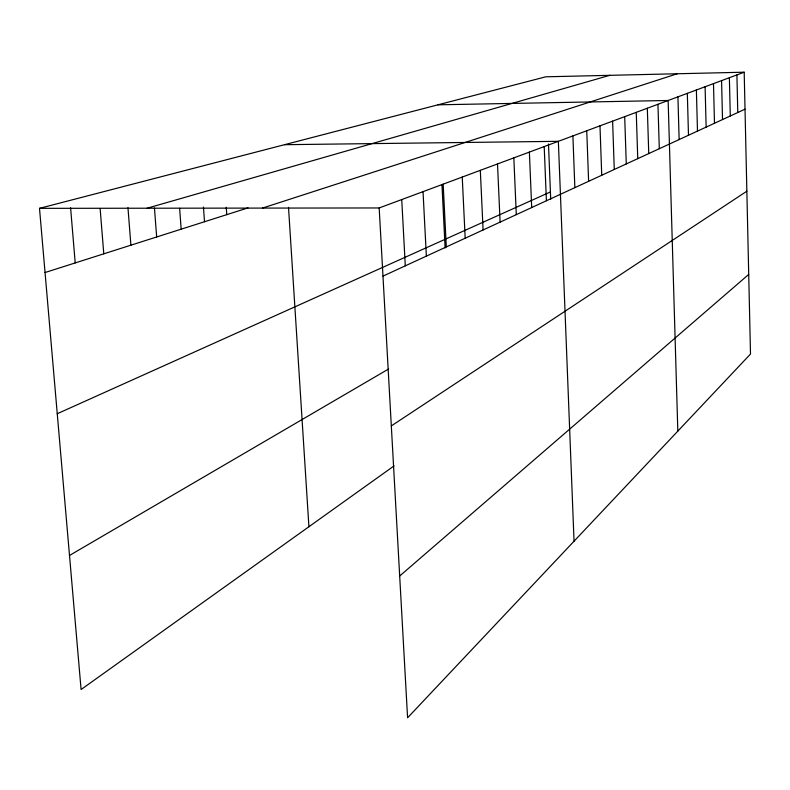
<?xml version="1.0" encoding="UTF-8"?>
<svg xmlns="http://www.w3.org/2000/svg" width="790" height="790" viewBox="0 0 790 790"><rect width="100%" height="100%" fill="white"/><g stroke="black" fill="none" stroke-linecap="round" stroke-linejoin="round"><path stroke-width="1.19" d="M399.681 576.019L748.713 274.436M394.022 465.922L81.094 689.522L39.5 208.343L545.791 76.808L744.19 72.206L750.5 354.038L407.581 717.794L379.18 207.958L744.19 72.206M391.327 425.909L746.856 191.2M69.51 555.459L388.621 368.979M382.982 276.125L745.019 109.188M57.255 413.723L550.413 191.94M262.497 208.086L677.267 73.756M45.05 272.53L248.011 207.889M147.098 208.224L609.831 75.317M437.976 104.813L668.143 100.488L677.82 431.143M284.509 144.689L558.352 141.321L574.044 541.219M39.5 208.343L379.18 207.958M70.596 207.78L75.208 262.922M100.142 208.758L103.786 253.817M127.95 207.622L130.903 245.186M154.455 208.017L156.667 236.98M179.626 208.274L181.167 229.179M203.455 207.01L204.511 221.743M226.256 207.286L226.769 214.653M288.508 207.316L308.92 526.732M401.745 199.564L405.29 265.835M423.035 191.644L426.363 256.118M443.17 184.159L446.301 246.924M441.975 184.949L445.116 247.971M462.239 177.069L465.182 238.225M480.32 170.334L483.095 229.959M497.503 163.955L500.11 222.118M529.379 152.095L531.7 207.543M513.836 157.881L516.295 214.653M544.201 146.584L546.404 200.769M548.487 143.968L550.709 199.307M572.898 135.91L574.853 187.645M599.985 125.837L601.733 175.252M586.753 130.755L588.609 181.305M612.615 121.137L614.274 169.475M636.256 112.348L637.747 158.652M624.692 116.644L626.273 163.945M647.326 108.23L648.748 153.576M657.952 104.28L659.294 148.718M687.33 93.348L688.485 135.258M677.929 96.854L679.133 139.563M705.095 86.752L706.142 127.111M696.385 89.991L697.481 131.11M729.377 77.716L730.286 115.982M721.576 80.62L722.524 119.557M713.489 83.622L714.486 123.27M736.912 74.912L737.781 112.526"/></g></svg>
